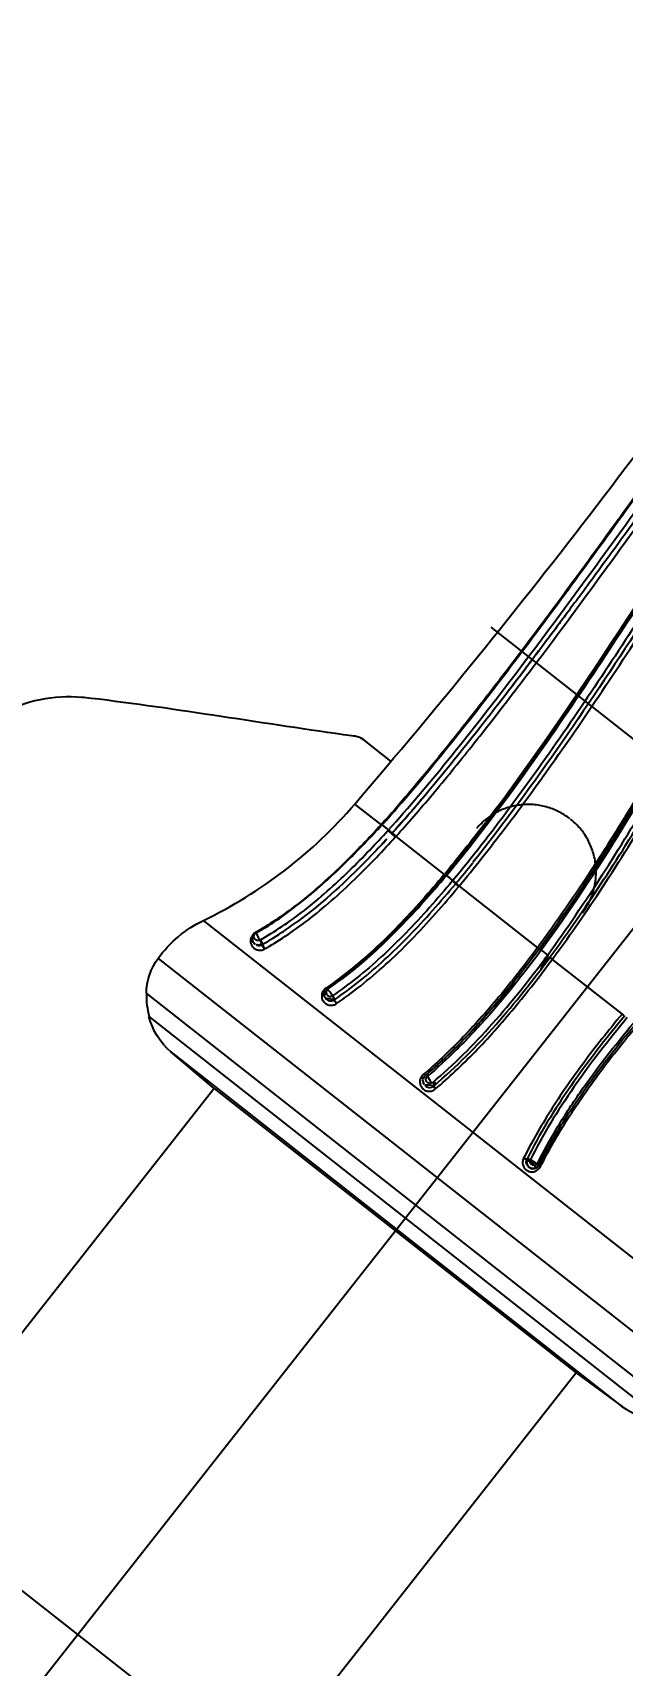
# Model space of a CAD drawing. Header units: millimetres. Extents: x 1145859089 to 1147511753, y -1047484727 to -1047247487.
# Drawn here: x 1146333848.6 to 1146333892.2, y -1047433967.4 to -1047433846.8 of the extents above; entities that cross this region are included whole.
import ezdxf
from ezdxf.xclip import XClip

# ---------------------------------------------------------------- set-up
doc = ezdxf.new("R2010")
doc.units = ezdxf.units.MM
doc.header["$LTSCALE"] = 100
doc.header["$MEASUREMENT"] = 0
doc.header["$XCLIPFRAME"] = 2
doc.linetypes.add('단지배치도$0$CENTER', pattern=[31, 30, -0.5, 0, -0.5])
doc.layers.get('0').update_dxf_attribs({"linetype": 'CONTINUOUS'})
for name, color, linetype in [('XREF', 135, 'CONTINUOUS'), ('단지배치도$0$S240910', 33, 'CONTINUOUS'), ('단지배치도$0$W240910', 135, 'CONTINUOUS')]:
    doc.layers.add(name, color=color, linetype=linetype)
doc.styles.add('단지배치도$0$WS1', font='romans.shx', dxfattribs={"width": 0.8, "bigfont": 'whgtxt.shx'})

# ---------------------------------------------------------------- blocks, each defined once
blk = doc.blocks.new('단지배치도$0$zw$9902')
at = {"layer": '단지배치도$0$W240910', "linetype": '단지배치도$0$CENTER', "ltscale": 20}
blk.add_line((65032.43, -62781.32), (65324.2, -62410.3), dxfattribs=at)
at = {"layer": '단지배치도$0$W240910', "linetype": '단지배치도$0$CENTER', "ltscale": 10}
blk.add_line((65208.83, -62521.41), (65243.42, -62548.6), dxfattribs=at)
at = {"layer": '단지배치도$0$W240910', "linetype": 'ByBlock', "ltscale": 20}
for p, q in [((65210.43, -62525.69), (65211.08, -62524.86)), ((65201.46, -62531.32), (65199.32, -62529.63)), ((65204.49, -62531.62), (65204.38, -62531.77)), ((65198.77, -62534.47), (65200.72, -62536)), ((65200.75, -62535.97), (65200.72, -62536)), ((65200.75, -62535.97), (65200.75, -62535.97)), ((65200.76, -62535.99), (65200.76, -62535.99)), ((65200.76, -62535.99), (65200.76, -62535.99)), ((65200.76, -62535.99), (65200.76, -62535.99)), ((65200.76, -62535.99), (65200.76, -62535.99)), ((65200.76, -62535.99), (65200.76, -62535.99)), ((65200.76, -62535.99), (65200.76, -62535.99)), ((65200.76, -62535.99), (65200.76, -62535.99)), ((65200.76, -62535.99), (65200.76, -62535.99)), ((65200.76, -62535.99), (65200.76, -62535.99)), ((65200.76, -62535.99), (65200.76, -62535.99)), ((65200.76, -62535.99), (65200.76, -62535.99)), ((65200.76, -62535.99), (65200.76, -62535.99)), ((65200.76, -62535.99), (65200.76, -62535.99)), ((65200.76, -62535.99), (65200.76, -62535.99)), ((65200.76, -62535.99), (65200.76, -62535.99)), ((65200.76, -62535.99), (65200.76, -62535.99)), ((65200.76, -62535.99), (65200.76, -62535.99)), ((65200.76, -62535.99), (65200.76, -62535.99)), ((65200.79, -62536), (65200.81, -62536.01)), ((65201.23, -62536.42), (65201.27, -62536.38)), ((65201.5, -62536.66), (65201.54, -62536.62)), ((65201.81, -62536.86), (65205.39, -62539.67)), ((65205.48, -62539.69), (65205.46, -62539.71)), ((65205.46, -62539.71), (65205.46, -62539.71)), ((65205.53, -62539.76), (65205.54, -62539.74)), ((65205.54, -62539.74), (65205.54, -62539.74)), ((65205.99, -62540.15), (65206.02, -62540.11)), ((65206.02, -62540.11), (65206, -62540.1)), ((65206.23, -62540.35), (65206.25, -62540.32)), ((65206.46, -62540.55), (65206.48, -62540.53)), ((65206.48, -62540.53), (65212.27, -62545.08)), ((65227.37, -62574.34), (65187.6, -62543.07)), ((65212.53, -62545.27), (65212.54, -62545.24)), ((65213.02, -62545.62), (65213, -62545.61)), ((65184.26, -62545.87), (65225.44, -62578.26)), ((65213.36, -62545.94), (65213.37, -62545.92)), ((65213.36, -62545.94), (65218.51, -62549.99)), ((65183.39, -62548.47), (65223.12, -62579.72)), ((65221.42, -62579.92), (65183.59, -62550.17)), ((65218.53, -62549.97), (65218.51, -62549.99)), ((65185.21, -62552.78), (65218.5, -62578.96)), ((65188.4, -62555.47), (65185.21, -62552.78)), ((65188.4, -62555.47), (65141.44, -62615.19)), ((65188.4, -62555.47), (65215.13, -62576.49)), ((65215.13, -62576.49), (65168.17, -62636.21)), ((65215.13, -62576.49), (65218.51, -62578.96))]:
    blk.add_line(p, q, dxfattribs=at)
at = {"layer": '단지배치도$0$W240910', "linetype": '단지배치도$0$CENTER', "ltscale": 50}
blk.add_line((65113.43, -62544.79), (65594.77, -62923.3), dxfattribs=at)
at = {"layer": '단지배치도$0$W240910', "linetype": 'ByBlock', "ltscale": 20}
for centre, radius, start, end in [((64810.74, -62201.62), 511.23, 319.3775, 325.7415), ((65172.61, -62512.04), 34.46, 295.788, 319.3968), ((65200.42, -62536.26), 0.441, 41.6017, 41.7866), ((65200.44, -62536.24), 0.405, 41.305, 41.5006), ((65200.47, -62536.22), 0.368, 41.4097, 41.6183), ((65200.5, -62536.19), 0.331, 41.0056, 41.2294), ((65200.53, -62536.17), 0.298, 40.6574, 40.8983), ((65200.55, -62536.15), 0.266, 40.1927, 40.4519), ((65200.57, -62536.13), 0.235, 40.1737, 40.4543), ((65200.59, -62536.11), 0.21, 39.7517, 40.0557), ((65200.61, -62536.09), 0.184, 39.1825, 39.5142), ((65200.63, -62536.08), 0.16, 39.1089, 39.4712), ((65200.65, -62536.07), 0.139, 38.4469, 38.8456), ((65200.66, -62536.05), 0.119, 38.3228, 38.762), ((65200.68, -62536.04), 0.101, 37.5381, 38.0271), ((65200.69, -62536.03), 0.0868, 36.8375, 37.3835), ((65200.7, -62536.02), 0.0718, 35.6687, 36.2827), ((65200.71, -62536.02), 0.0595, 36.0786, 36.768), ((65200.72, -62536.01), 0.0483, 34.0668, 34.8628), ((65200.73, -62536), 0.038, 33.501, 34.436), ((65200.73, -62536), 0.0308, 31.9013, 32.9673), ((65200.74, -62536), 0.0257, 31.0658, 32.2306), ((65200.74, -62535.99), 0.0178, 28.8059, 30.3337), ((65200.75, -62535.99), 0.0108, 27.1375, 29.3956), ((65200.75, -62535.99), 0.00958, 23.4534, 25.6736), ((65200.74, -62535.99), 0.0201, 23.187, 24.0935), ((65200.76, -62535.99), 0.00405, 14.426, 18.5892), ((65200.76, -62535.99), 0.00154, 355.6969, 8.4135), ((65200.76, -62535.99), 0.00192, 346.0708, 357.4299), ((65340.84, -62357.96), 226.53, 231.8164, 231.8213), ((65342.03, -62356.48), 228.42, 231.8164, 231.8213), ((65343.08, -62354.98), 230.25, 231.8455, 231.8504), ((65344.29, -62353.67), 232.03, 231.8164, 231.8213), ((65345.42, -62352.07), 233.98, 231.8454, 231.8502), ((65346.57, -62350.83), 235.66, 231.8164, 231.8212), ((65347.71, -62349.21), 237.65, 231.8452, 231.85), ((65348.76, -62347.72), 239.47, 231.8739, 231.8787), ((65350.1, -62346.24), 241.45, 231.8451, 231.8498), ((65351.15, -62344.94), 243.13, 231.8451, 231.8498), ((65352.35, -62343.25), 245.2, 231.8735, 231.8782), ((65353.58, -62341.71), 247.17, 231.8734, 231.878), ((65354.67, -62340.36), 248.91, 231.8732, 231.8779), ((65355.56, -62339.25), 250.33, 231.8731, 231.8777), ((65357.16, -62337.25), 252.89, 231.873, 231.8776), ((65359.13, -62334.58), 256.21, 231.9011, 231.9056), ((65359.31, -62334.58), 256.32, 231.8727, 231.8772), ((65357.48, -62336.75), 253.48, 231.9004, 231.905), ((65362.59, -62330.27), 261.73, 231.9006, 231.9051), ((65374.28, -62315.39), 280.66, 231.901, 231.9052), ((65361.72, -62331.25), 260.42, 231.9268, 231.9314), ((65340.23, -62358.9), 225.4, 231.8967, 231.9022), ((65374.33, -62315.19), 280.84, 231.9311, 231.9352), ((65659.05, -61952.07), 742.28, 231.91283, 231.91423), ((65345.48, -62352.03), 234.05, 231.9382, 231.944), ((65332.12, -62369.21), 212.29, 231.9247, 231.9344), ((65555.34, -62083.94), 574.51, 231.94906, 231.9538), ((65205.3, -62539.96), 0.321, 54.8529, 55.2338), ((65205.34, -62539.91), 0.262, 55.1844, 55.6059), ((65205.38, -62539.84), 0.177, 55.5312, 56.0883), ((65205.42, -62539.78), 0.105, 56.6646, 57.4978), ((65205.43, -62539.76), 0.0874, 57.1011, 57.9577), ((65205.4, -62539.83), 0.159, 58.0239, 58.4117), ((65205.46, -62539.72), 0.0319, 61.4485, 63.1275), ((65205.47, -62539.7), 0.0083, 66.825, 72.8522), ((65205.48, -62539.69), 0.0059, 73.153, 81.1104), ((65205.25, -62540.02), 0.404, 54.3562, 54.6874), ((65205.46, -62539.71), 0.000474, 65.5299, 109.9272), ((65205.46, -62539.71), 0.0016, 64.4995, 83.5451), ((65205.46, -62539.71), 0.0047, 63.1219, 71.7377), ((65205.46, -62539.72), 0.0108, 61.3019, 66.1773), ((65205.45, -62539.73), 0.0209, 59.1711, 62.1958), ((65205.45, -62539.74), 0.0362, 58.6638, 60.7401), ((65205.43, -62539.76), 0.0583, 57.1214, 58.6132), ((65205.42, -62539.78), 0.0864, 56.5947, 57.7338), ((65205.4, -62539.82), 0.124, 55.8417, 56.7302), ((65205.37, -62539.85), 0.17, 55.2194, 55.9393), ((65205.34, -62539.9), 0.225, 54.7308, 55.3212), ((65205.3, -62539.95), 0.292, 54.2857, 54.7831), ((65205.26, -62540.02), 0.369, 53.9233, 54.3461), ((65205.21, -62540.09), 0.456, 53.5968, 53.9637), ((65205.15, -62540.17), 0.559, 53.5011, 53.8199), ((65205.08, -62540.26), 0.672, 53.0715, 53.352), ((65205.01, -62540.36), 0.792, 52.8489, 53.1001), ((65205.03, -62540.32), 0.776, 53.47, 53.6865), ((65205.11, -62540.22), 0.641, 53.5923, 53.8356), ((65205.19, -62540.11), 0.516, 53.9416, 54.223), ((65204.94, -62540.45), 0.91, 52.8026, 53.0324), ((65204.84, -62540.59), 1.08, 52.4739, 52.6755), ((65204.7, -62540.76), 1.3, 52.3155, 52.4884), ((65204.73, -62540.72), 1.28, 52.8965, 53.0525), ((65204.85, -62540.58), 1.09, 53.1253, 53.2982), ((65204.94, -62540.44), 0.925, 53.196, 53.3887), ((65204.61, -62540.88), 1.47, 52.6896, 52.8316), ((65204.66, -62540.82), 1.37, 52.2829, 52.4565), ((65204.67, -62540.8), 1.35, 51.9853, 52.1721), ((65204.37, -62541.19), 1.84, 51.888, 52.0199), ((65204.21, -62541.41), 2.14, 52.3199, 52.4302), ((65204.35, -62541.22), 1.9, 52.4807, 52.6001), ((65204.49, -62541.04), 1.68, 52.5078, 52.6376), ((65202.63, -62543.42), 4.66, 51.9418, 51.9897), ((65204.39, -62541.17), 1.81, 51.6267, 51.7931), ((65204.33, -62541.24), 1.91, 51.4198, 51.6715), ((65203.74, -62542.01), 2.9, 51.9006, 51.99), ((65203.9, -62541.81), 2.64, 52.1618, 52.2572), ((65204.06, -62541.6), 2.39, 52.1711, 52.2735), ((65202.02, -62544.15), 5.62, 51.3515, 51.4655), ((65203.57, -62542.23), 3.18, 51.9004, 51.9842), ((65203.23, -62542.65), 3.71, 51.6633, 51.7381), ((65203.39, -62542.47), 3.48, 51.9003, 51.9786), ((65203.13, -62542.79), 3.89, 51.6665, 51.7392), ((65499.92, -62166.11), 475.66, 231.7654, 231.7708), ((65315.87, -62399.72), 178.26, 231.7801, 231.7912), ((65329.46, -62382.45), 200.23, 231.7901, 231.7965), ((65602.92, -62035.2), 642.24, 231.78532, 231.78689), ((65356.75, -62347.87), 244.29, 231.787, 231.7915), ((65328.14, -62384.09), 198.13, 231.8158, 231.8218), ((65348.79, -62358.04), 231.37, 231.7879, 231.7929), ((65361.56, -62341.66), 252.14, 231.8166, 231.8211), ((65352.53, -62353.17), 237.51, 231.8164, 231.8212), ((65349.29, -62357.33), 232.24, 231.8163, 231.8213), ((65352.31, -62353.32), 237.26, 231.8449, 231.8497), ((65353.97, -62351.44), 239.76, 231.8164, 231.8212), ((65353.47, -62351.91), 239.08, 231.8448, 231.8497), ((65353.54, -62351.85), 239.17, 231.8448, 231.8496), ((65354.23, -62351.01), 240.27, 231.8448, 231.8496), ((65354.7, -62350.44), 241, 231.8448, 231.8496), ((65355.13, -62349.93), 241.67, 231.8448, 231.8495), ((65355.37, -62349.46), 242.19, 231.873, 231.8778), ((65355.92, -62348.99), 242.89, 231.8447, 231.8495), ((65356.27, -62348.38), 243.6, 231.8729, 231.8777), ((65356.62, -62347.96), 244.14, 231.8729, 231.8777), ((65357.14, -62347.34), 244.94, 231.8728, 231.8776), ((65357.4, -62346.84), 245.5, 231.901, 231.9057), ((65357.94, -62346.38), 246.19, 231.8728, 231.8775), ((65358.28, -62345.79), 246.87, 231.9008, 231.9056), ((65358.72, -62345.26), 247.56, 231.9008, 231.9055), ((65359.08, -62344.84), 248.11, 231.9007, 231.9054), ((66946.43, -60343.4), 2802.59, 231.78063, 231.78157), ((65860.7, -61722.1), 1047.7, 231.78495, 231.78685), ((65937.79, -61623.99), 1172.47, 231.79293, 231.79404), ((67532.96, -59598.15), 3750.96, 231.78616, 231.78643), ((66094.46, -61425.17), 1425.6, 231.78902, 231.78981), ((65926.12, -61638.98), 1153.47, 231.7907, 231.79173), ((66044.7, -61488.4), 1345.13, 231.79016, 231.79102), ((66116.96, -61396.65), 1461.93, 231.78974, 231.79053), ((66062.05, -61465.33), 1373.99, 231.81841, 231.81925), ((66042.61, -61491.15), 1341.68, 231.79, 231.79087), ((66059, -61470.37), 1368.15, 231.78998, 231.79083), ((66065.98, -61461.53), 1379.41, 231.78996, 231.7908), ((66062.05, -61466.56), 1373.04, 231.78999, 231.79083), ((66059.85, -61468.29), 1370.31, 231.81841, 231.81925), ((66062.76, -61465.72), 1374.13, 231.79, 231.79084), ((66063.84, -61464.38), 1375.85, 231.79, 231.79084), ((66063.74, -61463.44), 1376.53, 231.81841, 231.81925), ((66064.55, -61463.55), 1376.95, 231.79001, 231.79085), ((66065.57, -61462.28), 1378.57, 231.79003, 231.79087), ((66065.54, -61461.25), 1379.36, 231.81841, 231.81925), ((66066.89, -61460.67), 1380.65, 231.79004, 231.79088), ((66067.21, -61459.19), 1382.01, 231.81841, 231.81925), ((66067.78, -61459.6), 1382.05, 231.79004, 231.79088), ((66068.55, -61457.55), 1384.14, 231.81841, 231.81925), ((66069.53, -61457.45), 1384.82, 231.79007, 231.79091), ((66069.45, -61456.47), 1385.54, 231.81841, 231.81925), ((66070.27, -61455.47), 1386.83, 231.81841, 231.81925), ((65190.06, -62548.55), 6.67, 179.3121, 194.0621), ((65211.94, -62560.9), 0.5, 153.5555, 333.5583)]:
    blk.add_arc(centre, radius, start, end, dxfattribs=at)
for points, knots in [([(65234.63, -62490.47), (65234.03, -62491.29), (65232.73, -62493.09), (65230.03, -62496.86), (65226.55, -62501.79), (65222.37, -62507.71), (65218.15, -62513.59), (65213.9, -62519.43), (65210.29, -62524.25), (65207.33, -62528.06), (65205.08, -62530.9), (65202.89, -62533.54), (65201.43, -62535.22), (65200.75, -62535.97)], [0, 0, 0, 0, 0.053753, 0.117503, 0.245004, 0.372505, 0.500005, 0.627506, 0.755006, 0.818756, 0.882507, 0.946257, 1, 1, 1, 1]), ([(65234.61, -62490.53), (65232.94, -62492.82), (65231.29, -62495.12), (65227.46, -62500.53), (65225.28, -62503.62), (65220.9, -62509.78), (65218.7, -62512.85), (65214.27, -62518.95), (65212.02, -62521.98), (65205.58, -62530.41), (65202.97, -62533.55), (65200.76, -62535.99)], [0, 0, 0, 0, 0.135041, 0.135041, 0.315029, 0.315029, 0.494789, 0.494789, 0.67443, 0.67443, 1, 1, 1, 1]), ([(65200.79, -62536), (65202.38, -62534.25), (65205.41, -62530.62), (65209.77, -62525.03), (65214.01, -62519.36), (65217.48, -62514.59), (65220.93, -62509.8), (65224.36, -62504.99), (65229.11, -62498.22), (65232.54, -62493.4), (65234.62, -62490.55)], [0, 0, 0, 0, 0.00709361, 0.01418547, 0.02127667, 0.02836778, 0.03191301, 0.03900351, 0.04609361, 0.05672771, 0.05672771, 0.05672771, 0.05672771]), ([(65201.27, -62536.38), (65202.77, -62534.71), (65205.78, -62531.13), (65210.16, -62525.53), (65214.52, -62519.69), (65218.81, -62513.79), (65223.07, -62507.85), (65227.28, -62501.89), (65231.27, -62496.23), (65233.89, -62492.58), (65235.1, -62490.93)], [0, 0, 0, 0, 0.118744, 0.247494, 0.376244, 0.504993, 0.633743, 0.762493, 0.891243, 1, 1, 1, 1]), ([(65201.81, -62536.86), (65202.67, -62535.91), (65204.48, -62533.84), (65207.39, -62530.25), (65210.57, -62526.17), (65214.04, -62521.57), (65217.85, -62516.37), (65222.11, -62510.46), (65227.01, -62503.55), (65231.73, -62496.85), (65234.44, -62493.08), (65235.72, -62491.33)], [0, 0, 0, 0, 0.111111, 0.222222, 0.333333, 0.444444, 0.555556, 0.666667, 0.777778, 0.888889, 1, 1, 1, 1]), ([(65215.23, -62519.31), (65216.03, -62518.21), (65218.16, -62515.31), (65221.84, -62510.2), (65226.7, -62503.34), (65231.41, -62496.66), (65234.12, -62492.89), (65235.4, -62491.14)], [0.4843847, 0.4843847, 0.4843847, 0.4843847, 0.5555556, 0.6666667, 0.7777778, 0.8888889, 1, 1, 1, 1]), ([(65237.09, -62492.49), (65234.46, -62496.33), (65229.35, -62504.33), (65221.8, -62516.5), (65213.98, -62528.47), (65208.44, -62536.15), (65205.48, -62539.69)], [0.123852, 0.123852, 0.123852, 0.123852, 3.008546, 6.018243, 9.02794, 11.913787, 11.913787, 11.913787, 11.913787]), ([(65205.54, -62539.74), (65207.82, -62537), (65211.71, -62531.77), (65218.37, -62521.98), (65226.58, -62508.99), (65233.11, -62498.4), (65237.13, -62492.53)], [0, 0, 0, 0, 0.0106829, 0.01958001, 0.03558159, 0.05692949, 0.05692949, 0.05692949, 0.05692949]), ([(65237.08, -62492.44), (65233.76, -62497.27), (65230.68, -62502.18), (65223.88, -62513), (65216.8, -62524.44), (65209.75, -62534.1), (65209.16, -62534.9), (65208.55, -62535.7)], [0, 0, 0, 0, 0.330846, 0.330846, 0.944105, 0.944105, 1, 1, 1, 1]), ([(65237.61, -62492.9), (65235.06, -62496.62), (65231.31, -62502.47), (65226.35, -62510.43), (65221.17, -62518.7), (65215.86, -62526.88), (65210.34, -62534.68), (65207.46, -62538.39), (65206.02, -62540.11)], [0, 0, 0, 0, 0.237508, 0.366258, 0.495008, 0.752508, 0.881258, 1, 1, 1, 1]), ([(65240.61, -62495.18), (65239.35, -62497.21), (65236.93, -62501.36), (65232.45, -62509.83), (65228.69, -62517.3), (65225.67, -62523.14), (65224.5, -62525.23), (65223.4, -62527.35), (65222.18, -62529.42), (65221.02, -62531.51), (65219.84, -62533.59), (65218.29, -62536.15), (65215.73, -62540.2), (65213.69, -62543.16), (65212.27, -62545.08)], [0, 0, 0, 0, 0.00719419, 0.01439157, 0.02877216, 0.03236657, 0.03416386, 0.03596114, 0.03955563, 0.04135295, 0.04315069, 0.04674689, 0.05034313, 0.05753262, 0.05753262, 0.05753262, 0.05753262]), ([(65212.41, -62545.16), (65215.19, -62541.4), (65220.34, -62533.33), (65226.03, -62522.77), (65230.46, -62514.1), (65234.79, -62505.58), (65238.17, -62499.29), (65240.64, -62495.3)], [0, 0, 0, 0, 0.244988, 0.499987, 0.627487, 0.754987, 1, 1, 1, 1]), ([(65240.64, -62495.3), (65238.18, -62499.26), (65233.64, -62507.66), (65227.21, -62520.59), (65220.36, -62533.32), (65215.19, -62541.39), (65212.41, -62545.16)], [0.14265, 0.14265, 0.14265, 0.14265, 3.455662, 6.922975, 10.390287, 13.714952, 13.714952, 13.714952, 13.714952]), ([(65212.55, -62545.24), (65216.79, -62539.46), (65222.58, -62529.67), (65229.44, -62516.4), (65234.8, -62505.73), (65238.52, -62498.91), (65240.72, -62495.35)], [0, 0, 0, 0, 0.02154104, 0.03410504, 0.04487318, 0.0574294, 0.0574294, 0.0574294, 0.0574294]), ([(65213.02, -62545.62), (65215.82, -62541.75), (65220.09, -62535.02), (65225.11, -62525.97), (65228.4, -62519.6), (65230.96, -62514.65), (65233.13, -62510.39), (65235.31, -62506.14), (65237.94, -62501.21), (65239.94, -62497.76), (65241.19, -62495.72)], [0, 0, 0, 0, 0.01434749, 0.02391195, 0.03108502, 0.03586798, 0.04065298, 0.04544124, 0.05023095, 0.05741184, 0.05741184, 0.05741184, 0.05741184]), ([(65215.23, -62519.31), (65215.22, -62519.32), (65215.19, -62519.36), (65215.11, -62519.47), (65214.91, -62519.74), (65214.48, -62520.32), (65213.41, -62521.77), (65210.72, -62525.37), (65206.71, -62530.54), (65203.28, -62534.69), (65201.62, -62536.52)], [0, 0, 0, 0, 0.001922, 0.006725, 0.018735, 0.04876, 0.105058, 0.264569, 0.663358, 1, 1, 1, 1]), ([(65220.78, -62519.85), (65220.6, -62520.13), (65216.4, -62526.6), (65212.1, -62533.01), (65207.5, -62538.79)], [0, 0, 0, 0, 0.043102, 1, 1, 1, 1]), ([(65199.55, -62529.82), (65199.26, -62529.52), (65192.58, -62528.63), (65185.35, -62527.36), (65176.89, -62526.38), (65173.16, -62526.98), (65160.54, -62540.79), (65149.77, -62553.57), (65139.48, -62565.27)], [0, 0, 0, 0, 1.099982, 20.542667, 21.27525, 27.305259, 30.651338, 77.40869, 77.40869, 77.40869, 77.40869]), ([(65200.72, -62536), (65200.3, -62536.47), (65199.4, -62537.43), (65197.87, -62538.97), (65196.18, -62540.55), (65194.47, -62541.96), (65192.9, -62543.09), (65191.91, -62543.69), (65191.44, -62543.96)], [0, 0, 0, 0, 0.166667, 0.333333, 0.5, 0.666667, 0.833333, 1, 1, 1, 1]), ([(65191.48, -62543.99), (65191.97, -62543.72), (65192.99, -62543.1), (65194.65, -62541.86), (65196.36, -62540.45), (65197.99, -62538.91), (65199.51, -62537.37), (65200.38, -62536.44), (65200.79, -62536)], [0, 0, 0, 0, 0.166667, 0.333333, 0.5, 0.666667, 0.833333, 1, 1, 1, 1]), ([(65194.72, -62541.77), (65196.11, -62540.69), (65198.15, -62538.79), (65200.08, -62536.74), (65200.76, -62535.99)], [1.818967, 1.818967, 1.818967, 1.818967, 38.297208, 58.78155, 58.78155, 58.78155, 58.78155]), ([(65200.79, -62536), (65200.78, -62536), (65200.77, -62535.99), (65200.76, -62535.99), (65200.76, -62535.99), (65200.76, -62535.99)], [0, 0, 0, 0, 0.333333, 0.666667, 1, 1, 1, 1]), ([(65191.79, -62544.51), (65192.32, -62544.21), (65193.4, -62543.54), (65195.05, -62542.36), (65196.74, -62540.93), (65198.39, -62539.4), (65199.88, -62537.88), (65200.79, -62536.9), (65201.23, -62536.42)], [0, 0, 0, 0, 0.166667, 0.333333, 0.5, 0.666667, 0.833333, 1, 1, 1, 1]), ([(65192.12, -62545.17), (65192.6, -62544.9), (65193.62, -62544.28), (65195.32, -62543.07), (65197.06, -62541.63), (65198.79, -62540.03), (65200.41, -62538.38), (65201.34, -62537.38), (65201.77, -62536.9)], [0, 0, 0, 0, 0.166667, 0.333333, 0.5, 0.666667, 0.833333, 1, 1, 1, 1]), ([(65201.27, -62536.38), (65201.3, -62536.41), (65201.44, -62536.54), (65201.54, -62536.62), (65201.54, -62536.62)], [2.232937, 2.232937, 2.232937, 2.232937, 7.278857, 12.328552, 12.328552, 12.328552, 12.328552]), ([(65201.5, -62536.66), (65201.5, -62536.66), (65201.6, -62536.74), (65201.74, -62536.87), (65201.77, -62536.9)], [2.121554, 2.121554, 2.121554, 2.121554, 6.934416, 11.760936, 11.760936, 11.760936, 11.760936]), ([(65201.77, -62536.9), (65201.78, -62536.9), (65201.79, -62536.89), (65201.8, -62536.87), (65201.81, -62536.86), (65201.81, -62536.86)], [0, 0, 0, 0, 0.333333, 0.666667, 1, 1, 1, 1]), ([(65200.89, -62537.32), (65200.39, -62537.86), (65198.38, -62539.97), (65196.25, -62541.9), (65194.53, -62543.16)], [4.278377, 4.278377, 4.278377, 4.278377, 7.084866, 15.302554, 15.302554, 15.302554, 15.302554]), ([(65199.46, -62537.36), (65199.2, -62537.65), (65198.9, -62537.96), (65198.6, -62538.27), (65198.57, -62538.3)], [16.200532, 16.200532, 16.200532, 16.200532, 25.271161, 26.185555, 26.185555, 26.185555, 26.185555]), ([(65205.39, -62539.67), (65205.4, -62539.68), (65205.43, -62539.7), (65205.45, -62539.71), (65205.46, -62539.71), (65205.46, -62539.71)], [0, 0, 0, 0, 0.333333, 0.666667, 1, 1, 1, 1]), ([(65196.4, -62540.37), (65196.29, -62540.46), (65195.96, -62540.75), (65195.39, -62541.23), (65194.61, -62541.85), (65193.73, -62542.52), (65192.7, -62543.23), (65191.89, -62543.72), (65191.46, -62543.97)], [0.5751931, 0.5751931, 0.5751931, 0.5751931, 0.6153846, 0.6923077, 0.7692308, 0.8461538, 0.9230769, 1, 1, 1, 1]), ([(65206.23, -62540.35), (65206.23, -62540.35), (65206.17, -62540.29), (65206.04, -62540.18), (65205.99, -62540.15)], [2.80045, 2.80045, 2.80045, 2.80045, 8.174689, 13.54896, 13.54896, 13.54896, 13.54896]), ([(65206.48, -62540.53), (65206.43, -62540.49), (65206.31, -62540.39), (65206.25, -62540.33), (65206.25, -62540.33)], [4.099239, 4.099239, 4.099239, 4.099239, 11.951027, 19.818394, 19.818394, 19.818394, 19.818394]), ([(65191.95, -62544.84), (65192.35, -62544.61), (65193.08, -62544.18), (65194.14, -62543.44), (65194.53, -62543.16)], [0, 0, 0, 0, 0.1666667, 0.2715337, 0.2715337, 0.2715337, 0.2715337]), ([(65191.44, -62543.96), (65191.41, -62543.98), (65191.37, -62544.01), (65191.3, -62544.06), (65191.24, -62544.13), (65191.19, -62544.2), (65191.15, -62544.28), (65191.11, -62544.36), (65191.09, -62544.45), (65191.08, -62544.54), (65191.08, -62544.65), (65191.1, -62544.76), (65191.14, -62544.88), (65191.21, -62544.98), (65191.28, -62545.07), (65191.37, -62545.14), (65191.46, -62545.2), (65191.56, -62545.23), (65191.66, -62545.26), (65191.76, -62545.27), (65191.86, -62545.26), (65191.96, -62545.24), (65192.05, -62545.21), (65192.1, -62545.18), (65192.12, -62545.17)], [0, 0, 0, 0, 0.045455, 0.090909, 0.136364, 0.181818, 0.227273, 0.272727, 0.318182, 0.363636, 0.409091, 0.454545, 0.5, 0.545455, 0.590909, 0.636364, 0.681818, 0.727273, 0.772727, 0.818182, 0.863636, 0.909091, 0.954545, 1, 1, 1, 1]), ([(65191.28, -62544.68), (65191.26, -62544.65), (65191.21, -62544.53), (65191.19, -62544.39), (65191.22, -62544.27)], [0, 0, 0, 0, 0.227922, 1, 1, 1, 1]), ([(65191.23, -62544.56), (65191.22, -62544.53), (65191.2, -62544.45), (65191.21, -62544.36), (65191.22, -62544.3), (65191.22, -62544.27)], [0.5722293, 0.5722293, 0.5722293, 0.5722293, 0.625, 0.6875, 0.7332749, 0.7332749, 0.7332749, 0.7332749]), ([(65191.22, -62544.27), (65191.23, -62544.26), (65191.24, -62544.22), (65191.27, -62544.15), (65191.33, -62544.08), (65191.39, -62544.02), (65191.43, -62543.99), (65191.46, -62543.97)], [0.7332749, 0.7332749, 0.7332749, 0.7332749, 0.75, 0.8125, 0.875, 0.9375, 1, 1, 1, 1]), ([(65191.48, -62543.99), (65191.46, -62544), (65191.42, -62544.03), (65191.38, -62544.08), (65191.35, -62544.14), (65191.34, -62544.2), (65191.33, -62544.27), (65191.35, -62544.33), (65191.37, -62544.39), (65191.4, -62544.44), (65191.44, -62544.47), (65191.48, -62544.5), (65191.52, -62544.53), (65191.57, -62544.54), (65191.61, -62544.55), (65191.66, -62544.55), (65191.71, -62544.54), (65191.75, -62544.53), (65191.78, -62544.52), (65191.79, -62544.51)], [0, 0, 0, 0, 0.058824, 0.117647, 0.176471, 0.235294, 0.294118, 0.352941, 0.411765, 0.470588, 0.529412, 0.588235, 0.647059, 0.705882, 0.764706, 0.823529, 0.882353, 0.941176, 1, 1, 1, 1]), ([(65191.48, -62543.99), (65191.46, -62543.98), (65191.45, -62543.99), (65191.43, -62544), (65191.43, -62544), (65191.43, -62544)], [0.3963075, 0.3963075, 0.3963075, 0.3963075, 0.4565302, 0.488611, 0.4993046, 0.4993046, 0.4993046, 0.4993046]), ([(65191.43, -62544), (65191.43, -62544), (65191.44, -62544.01), (65191.45, -62544.01), (65191.48, -62543.99)], [0.79887849, 0.79887849, 0.79887849, 0.79887849, 0.82392641, 0.87012255, 0.87012255, 0.87012255, 0.87012255]), ([(65191.74, -62544.56), (65191.75, -62544.56), (65191.77, -62544.55), (65191.79, -62544.54), (65191.79, -62544.51)], [3.4182202, 3.4182202, 3.4182202, 3.4182202, 3.4632361, 3.5466102, 3.5466102, 3.5466102, 3.5466102]), ([(65191.74, -62544.56), (65191.74, -62544.55), (65191.74, -62544.54), (65191.74, -62544.54), (65191.79, -62544.51)], [0.79887849, 0.79887849, 0.79887849, 0.79887849, 0.82392641, 0.86835656, 0.86835656, 0.86835656, 0.86835656]), ([(65191.42, -62544.82), (65191.4, -62544.8), (65191.35, -62544.77), (65191.31, -62544.72), (65191.29, -62544.68), (65191.28, -62544.68)], [0.3928495, 0.3928495, 0.3928495, 0.3928495, 0.4375, 0.5, 0.5020966, 0.5020966, 0.5020966, 0.5020966]), ([(65191.95, -62544.84), (65191.93, -62544.85), (65191.87, -62544.88), (65191.79, -62544.9), (65191.71, -62544.91), (65191.65, -62544.9), (65191.61, -62544.9), (65191.61, -62544.9)], [0, 0, 0, 0, 0.0625, 0.125, 0.1875, 0.25, 0.2602984, 0.2602984, 0.2602984, 0.2602984]), ([(65212.27, -62545.08), (65211.32, -62546.37), (65209.41, -62548.8), (65206.63, -62551.91), (65204.77, -62553.66), (65203.84, -62554.44)], [0, 0, 0, 0, 0.333333, 0.666667, 1, 1, 1, 1]), ([(65212.39, -62545.18), (65211.94, -62545.79), (65211.03, -62546.99), (65209.64, -62548.71), (65208.24, -62550.34), (65206.84, -62551.86), (65205.42, -62553.26), (65204.46, -62554.11), (65203.99, -62554.51)], [0, 0, 0, 0, 0.166667, 0.333333, 0.5, 0.666667, 0.833333, 1, 1, 1, 1]), ([(65212.53, -62545.27), (65211.23, -62547.02), (65209.2, -62549.59), (65206.34, -62552.61), (65204.86, -62553.97), (65204.14, -62554.58)], [0, 0, 0, 0, 0.504987, 0.762485, 1, 1, 1, 1]), ([(65204.53, -62555.04), (65206.07, -62553.74), (65209.01, -62550.79), (65211.72, -62547.38), (65213.02, -62545.62)], [0, 0, 0, 0, 0.499985, 1, 1, 1, 1]), ([(65212.27, -62545.08), (65212.29, -62545.1), (65212.33, -62545.13), (65212.37, -62545.16), (65212.39, -62545.17), (65212.39, -62545.18)], [0, 0, 0, 0, 0.333333, 0.666667, 1, 1, 1, 1]), ([(65212.39, -62545.18), (65212.4, -62545.18), (65212.43, -62545.2), (65212.49, -62545.24), (65212.53, -62545.27)], [0.256925, 0.256925, 0.256925, 0.256925, 0.5148237, 0.7738384, 0.7738384, 0.7738384, 0.7738384]), ([(65212.55, -62545.24), (65212.51, -62545.22), (65212.44, -62545.17), (65212.41, -62545.16), (65212.41, -62545.16)], [0.232975, 0.232975, 0.232975, 0.232975, 0.4999093, 0.7665869, 0.7665869, 0.7665869, 0.7665869]), ([(65213.02, -62545.62), (65212.96, -62545.7), (65212.85, -62545.83), (65212.76, -62546.05), (65212.69, -62546.22), (65212.67, -62546.35), (65212.6, -62546.38), (65212.55, -62546.42), (65212.59, -62546.45), (65212.64, -62546.45), (65212.59, -62546.54), (65212.56, -62546.57), (65212.51, -62546.64), (65212.53, -62546.6), (65212.55, -62546.57), (65212.56, -62546.55), (65212.58, -62546.52), (65212.6, -62546.5), (65212.61, -62546.48), (65212.63, -62546.47), (65212.64, -62546.47), (65212.63, -62546.49), (65212.63, -62546.5), (65212.62, -62546.53), (65212.64, -62546.51), (65212.66, -62546.47), (65212.69, -62546.43), (65212.74, -62546.36), (65212.78, -62546.31), (65212.81, -62546.28), (65212.82, -62546.26)], [0, 0, 0, 0, 0.000300176, 0.00051727, 0.000710041, 0.000842258, 0.000901958, 0.000949667, 0.000986323, 0.001062417, 0.001133297, 0.001200809, 0.001255975, 0.001288983, 0.001315127, 0.001350372, 0.001376278, 0.001409741, 0.001431304, 0.001446817, 0.001467888, 0.00149309, 0.001503754, 0.001535849, 0.001567428, 0.00162697, 0.001651925, 0.001735416, 0.001842718, 0.001867642, 0.001867642, 0.001867642, 0.001867642]), ([(65204.63, -62555.28), (65206.28, -62553.88), (65209.3, -62550.81), (65211.94, -62547.48), (65213.2, -62545.77)], [0.032516, 0.032516, 0.032516, 0.032516, 1.644045, 3.254881, 3.254881, 3.254881, 3.254881]), ([(65204.73, -62555.51), (65205.22, -62555.1), (65206.19, -62554.23), (65207.66, -62552.79), (65209.11, -62551.22), (65210.55, -62549.55), (65211.97, -62547.79), (65212.9, -62546.56), (65213.36, -62545.94)], [0, 0, 0, 0, 0.166667, 0.333333, 0.5, 0.666667, 0.833333, 1, 1, 1, 1]), ([(65213.17, -62545.79), (65213.14, -62545.83), (65213.1, -62545.89), (65213.03, -62545.98), (65212.97, -62546.06), (65212.92, -62546.13), (65212.88, -62546.17), (65212.86, -62546.21), (65212.84, -62546.23), (65212.83, -62546.25), (65212.82, -62546.26)], [0, 0, 0, 0, 0.224763, 0.384929, 0.576682, 0.723692, 0.826116, 0.88414, 0.932446, 1, 1, 1, 1]), ([(65212.82, -62546.26), (65212.84, -62546.24), (65212.87, -62546.2), (65212.92, -62546.1), (65213, -62546), (65213.09, -62545.89), (65213.14, -62545.83), (65213.17, -62545.79)], [0.001896551, 0.001896551, 0.001896551, 0.001896551, 0.0019888393, 0.002103545, 0.0022333836, 0.0023692408, 0.0025066473, 0.0025066473, 0.0025066473, 0.0025066473]), ([(65196.55, -62548.71), (65196.54, -62548.7), (65196.51, -62548.62), (65196.48, -62548.47), (65196.56, -62548.23), (65196.66, -62548.13), (65196.72, -62548.09)], [0.5842789, 0.5842789, 0.5842789, 0.5842789, 0.625, 0.75, 0.875, 1, 1, 1, 1]), ([(65197.14, -62548.63), (65197.12, -62548.64), (65197.09, -62548.66), (65197.03, -62548.67), (65196.96, -62548.68), (65196.9, -62548.67), (65196.83, -62548.65), (65196.77, -62548.6), (65196.72, -62548.54), (65196.68, -62548.47), (65196.66, -62548.38), (65196.67, -62548.3), (65196.7, -62548.23), (65196.74, -62548.17), (65196.78, -62548.14), (65196.8, -62548.13)], [0, 0, 0, 0, 0.076923, 0.153846, 0.230769, 0.307692, 0.384615, 0.461538, 0.538462, 0.615385, 0.692308, 0.769231, 0.846154, 0.923077, 1, 1, 1, 1]), ([(65197.28, -62548.92), (65197.22, -62548.96), (65197.1, -62549.01), (65196.9, -62549), (65196.74, -62548.94), (65196.64, -62548.86), (65196.6, -62548.8), (65196.59, -62548.78)], [0, 0, 0, 0, 0.125, 0.25, 0.375, 0.5, 0.5274405, 0.5274405, 0.5274405, 0.5274405]), ([(65218.51, -62549.99), (65218.01, -62550.59), (65217.04, -62551.78), (65215.67, -62553.57), (65214.38, -62555.36), (65213.2, -62557.15), (65212.14, -62558.91), (65211.53, -62560.06), (65211.24, -62560.63)], [0, 0, 0, 0, 0.166667, 0.333333, 0.5, 0.666667, 0.833333, 1, 1, 1, 1]), ([(65218.9, -62550.24), (65217.5, -62551.92), (65214.82, -62555.36), (65212.65, -62558.92), (65211.75, -62560.72)], [0, 0, 0, 0, 0.500014, 1, 1, 1, 1]), ([(65212.29, -62560.99), (65212.71, -62560.14), (65213.68, -62558.38), (65215.95, -62554.89), (65217.96, -62552.31), (65219.36, -62550.64)], [0, 0, 0, 0, 0.237515, 0.495013, 1, 1, 1, 1]), ([(65212.39, -62561.12), (65212.67, -62560.56), (65213.27, -62559.43), (65214.3, -62557.72), (65215.44, -62555.99), (65216.69, -62554.25), (65218.04, -62552.5), (65218.99, -62551.33), (65219.48, -62550.75)], [0, 0, 0, 0, 0.1666667, 0.3333333, 0.5, 0.6666667, 0.8333333, 1, 1, 1, 1]), ([(65212.49, -62561.25), (65213.04, -62560.15), (65214.31, -62557.91), (65216.67, -62554.49), (65218.58, -62552.07), (65219.6, -62550.85)], [0, 0, 0, 0, 0.333333, 0.666667, 1, 1, 1, 1]), ([(65203.98, -62554.51), (65203.97, -62554.51), (65203.95, -62554.52), (65203.9, -62554.49), (65203.86, -62554.46), (65203.84, -62554.44)], [0, 0, 0, 0, 0.333333, 0.666667, 1, 1, 1, 1]), ([(65204.63, -62555.27), (65204.53, -62555.37), (65204.28, -62555.44), (65204.02, -62555.32), (65203.92, -62555.21), (65203.9, -62555.18)], [0, 0, 0, 0, 0.0004225914, 0.0006964654, 0.0008375649, 0.0008375649, 0.0008375649, 0.0008375649]), ([(65204.14, -62554.58), (65204.18, -62554.54), (65204.18, -62554.38), (65204.03, -62554.48), (65203.99, -62554.51)], [0, 0, 0, 0, 0.0001965946, 0.0003867879, 0.0003867879, 0.0003867879, 0.0003867879]), ([(65204.14, -62554.58), (65204.09, -62554.62), (65204.02, -62554.72), (65204.03, -62554.89), (65204.11, -62555.02), (65204.24, -62555.1), (65204.39, -62555.11), (65204.48, -62555.07), (65204.53, -62555.04)], [0, 0, 0, 0, 0.166667, 0.333333, 0.5, 0.666667, 0.833333, 1, 1, 1, 1]), ([(65204.53, -62555.04), (65204.59, -62554.99), (65204.82, -62555.04), (65204.68, -62555.23), (65204.63, -62555.27)], [0, 0, 0, 0, 0.0002526869, 0.000499433, 0.000499433, 0.000499433, 0.000499433]), ([(65204.73, -62555.51), (65204.71, -62555.5), (65204.67, -62555.45), (65204.62, -62555.37), (65204.61, -62555.3), (65204.62, -62555.28), (65204.63, -62555.28)], [0, 0, 0, 0, 0.202316, 0.499974, 0.797632, 1, 1, 1, 1]), ([(65211.24, -62560.63), (65211.26, -62560.65), (65211.32, -62560.68), (65211.41, -62560.7), (65211.47, -62560.7), (65211.49, -62560.68), (65211.5, -62560.68)], [0, 0, 0, 0, 0.202316, 0.499974, 0.797632, 1, 1, 1, 1]), ([(65212.39, -62561.12), (65212.31, -62561.29), (65212.12, -62561.44), (65211.64, -62561.37), (65211.48, -62561.15), (65211.45, -62560.84), (65211.46, -62560.75), (65211.5, -62560.68)], [0, 0, 0, 0, 0.436006, 0.436006, 0.865969, 0.865969, 1, 1, 1, 1]), ([(65211.75, -62560.72), (65211.71, -62560.76), (65211.52, -62560.79), (65211.48, -62560.72), (65211.5, -62560.68)], [0, 0, 0, 0, 0.0002153058, 0.0004289318, 0.0004289318, 0.0004289318, 0.0004289318]), ([(65211.75, -62560.72), (65211.74, -62560.76), (65211.72, -62560.83), (65211.73, -62560.95), (65211.79, -62561.06), (65211.9, -62561.14), (65212.04, -62561.17), (65212.2, -62561.12), (65212.26, -62561.04), (65212.29, -62560.99)], [0, 0, 0, 0, 0.142857, 0.285714, 0.428571, 0.571429, 0.714286, 0.857143, 1, 1, 1, 1]), ([(65212.29, -62560.99), (65212.3, -62560.99), (65212.31, -62561), (65212.35, -62561.03), (65212.38, -62561.07), (65212.39, -62561.11), (65212.39, -62561.11), (65212.39, -62561.12)], [0, 0, 0, 0, 0.084738, 0.084738, 0.675047, 0.675047, 1, 1, 1, 1]), ([(65212.49, -62561.25), (65212.47, -62561.23), (65212.43, -62561.2), (65212.39, -62561.16), (65212.39, -62561.13), (65212.39, -62561.12)], [0, 0, 0, 0, 0.333333, 0.666667, 1, 1, 1, 1])]:
    blk.add_open_spline(points, degree=3, knots=knots, dxfattribs=at)
for points in [[(65206.48, -62540.53), (65207.58, -62539.2), (65209.88, -62536.31), (65213.54, -62531.27), (65217.5, -62525.49), (65221.81, -62518.88), (65226.59, -62511.3), (65230.87, -62504.47), (65234.73, -62498.41), (65237.07, -62494.9), (65238.19, -62493.27)], [(65213.19, -62545.77), (65214.33, -62544.23), (65216.7, -62540.85), (65220.4, -62534.95), (65224.34, -62528.04), (65228.6, -62519.94), (65232.27, -62512.67), (65235.54, -62506.3), (65238.59, -62500.65), (65240.52, -62497.39), (65241.45, -62495.88)], [(65213.37, -62545.92), (65214.51, -62544.39), (65216.86, -62541.02), (65220.57, -62535.11), (65224.52, -62528.22), (65228.83, -62520.1), (65232.5, -62512.85), (65235.78, -62506.45), (65238.85, -62500.81), (65240.78, -62497.55), (65241.71, -62496.04)], [(65212.34, -62523.16), (65211.42, -62524.44), (65210.46, -62525.7), (65209.48, -62526.95)], [(65204.09, -62533.68), (65203.34, -62534.59), (65202.57, -62535.48), (65201.78, -62536.35)], [(65200.73, -62536.02), (65200.73, -62536.02), (65200.73, -62536.01), (65200.72, -62536)], [(65200.76, -62535.99), (65200.76, -62535.99), (65200.76, -62535.99), (65200.76, -62535.99)], [(65208.55, -62535.7), (65207.59, -62536.95), (65206.59, -62538.21), (65205.54, -62539.49)], [(65200.78, -62537.45), (65200.99, -62537.23), (65201.19, -62537), (65201.4, -62536.78)], [(65200.89, -62537.32), (65201.09, -62537.11), (65201.29, -62536.89), (65201.5, -62536.66)], [(65201.23, -62536.42), (65201.24, -62536.43), (65201.28, -62536.46), (65201.35, -62536.53), (65201.43, -62536.6), (65201.49, -62536.65), (65201.5, -62536.66), (65201.5, -62536.66)], [(65201.67, -62536.47), (65201.63, -62536.52), (65201.59, -62536.57), (65201.54, -62536.62)], [(65201.54, -62536.62), (65201.57, -62536.58), (65201.6, -62536.55), (65201.63, -62536.52)], [(65201.54, -62536.62), (65201.54, -62536.62), (65201.55, -62536.62), (65201.61, -62536.67), (65201.69, -62536.74), (65201.76, -62536.81), (65201.8, -62536.85), (65201.81, -62536.86)], [(65198.59, -62538.29), (65198.51, -62538.36), (65198.45, -62538.43), (65198.39, -62538.5)], [(65205.39, -62539.67), (65204.85, -62540.31), (65203.75, -62541.59), (65202, -62543.49), (65200.19, -62545.26), (65198.38, -62546.81), (65197.22, -62547.67), (65196.65, -62548.06)], [(65198.21, -62538.67), (65198.13, -62538.74), (65198.05, -62538.82), (65197.98, -62538.89)], [(65205.54, -62539.49), (65205.49, -62539.55), (65205.44, -62539.61), (65205.39, -62539.67)], [(65206.25, -62540.32), (65206.67, -62539.81), (65207.09, -62539.31), (65207.5, -62538.8)], [(65205.46, -62539.71), (65204.93, -62540.35), (65203.84, -62541.61), (65202.11, -62543.49), (65200.35, -62545.22), (65198.54, -62546.77), (65197.33, -62547.67), (65196.72, -62548.09)], [(65196.8, -62548.13), (65197.39, -62547.72), (65198.58, -62546.85), (65200.36, -62545.31), (65202.15, -62543.56), (65203.89, -62541.68), (65204.99, -62540.41), (65205.53, -62539.76)], [(65205.99, -62540.15), (65205.44, -62540.81), (65204.32, -62542.11), (65202.55, -62544.02), (65200.74, -62545.79), (65198.92, -62547.35), (65197.73, -62548.22), (65197.14, -62548.63)], [(65197.28, -62548.92), (65197.91, -62548.49), (65199.15, -62547.57), (65200.99, -62545.98), (65202.78, -62544.24), (65204.53, -62542.35), (65205.66, -62541.03), (65206.23, -62540.35)], [(65197.42, -62549.21), (65198.01, -62548.81), (65199.21, -62547.93), (65201.07, -62546.33), (65202.95, -62544.54), (65204.75, -62542.56), (65205.9, -62541.23), (65206.46, -62540.55)], [(65206.25, -62540.32), (65206.25, -62540.31), (65206.24, -62540.3), (65206.18, -62540.25), (65206.1, -62540.18), (65206.04, -62540.13), (65206.02, -62540.11)], [(65206.46, -62540.55), (65206.44, -62540.53), (65206.39, -62540.49), (65206.3, -62540.42), (65206.24, -62540.36), (65206.23, -62540.35), (65206.23, -62540.35)], [(65184.26, -62545.87), (65185.11, -62544.68), (65186.27, -62543.71), (65187.6, -62543.07)], [(65191.44, -62543.96), (65191.45, -62543.97), (65191.45, -62543.98), (65191.46, -62543.97)], [(65191.46, -62543.97), (65191.46, -62543.97), (65191.47, -62543.98), (65191.48, -62543.99)], [(65191.95, -62544.84), (65191.96, -62544.83), (65191.96, -62544.81), (65191.93, -62544.74), (65191.89, -62544.65), (65191.84, -62544.57), (65191.8, -62544.52), (65191.79, -62544.51)], [(65191.61, -62544.9), (65191.53, -62544.89), (65191.47, -62544.85), (65191.42, -62544.82)], [(65191.95, -62544.84), (65191.95, -62544.85), (65191.95, -62544.87), (65191.97, -62544.94), (65192.02, -62545.03), (65192.08, -62545.12), (65192.11, -62545.16), (65192.12, -62545.17)], [(65212.41, -62545.16), (65212.4, -62545.16), (65212.4, -62545.17), (65212.39, -62545.18)], [(65183.39, -62548.47), (65183.39, -62547.53), (65183.7, -62546.61), (65184.26, -62545.87)], [(65213.19, -62545.77), (65213.07, -62545.94), (65212.94, -62546.11), (65212.82, -62546.26)], [(65213.17, -62545.79), (65213.18, -62545.79), (65213.18, -62545.78), (65213.19, -62545.77)], [(65213.36, -62545.94), (65213.27, -62545.87), (65213.18, -62545.8), (65213.18, -62545.79)], [(65213.37, -62545.92), (65213.28, -62545.85), (65213.19, -62545.78), (65213.2, -62545.77)], [(65196.65, -62548.06), (65196.61, -62548.08), (65196.55, -62548.13), (65196.47, -62548.23), (65196.39, -62548.35), (65196.35, -62548.49), (65196.33, -62548.65), (65196.35, -62548.82), (65196.41, -62548.97), (65196.51, -62549.1), (65196.62, -62549.2), (65196.74, -62549.27), (65196.86, -62549.32), (65196.98, -62549.33), (65197.1, -62549.33), (65197.22, -62549.31), (65197.33, -62549.27), (65197.39, -62549.23), (65197.42, -62549.21)], [(65196.65, -62548.06), (65196.68, -62548.09), (65196.7, -62548.1), (65196.72, -62548.09)], [(65196.72, -62548.09), (65196.73, -62548.08), (65196.76, -62548.1), (65196.8, -62548.13)], [(65205.65, -62553.03), (65207.36, -62551.4), (65208.98, -62549.55), (65210.54, -62547.61)], [(65196.55, -62548.71), (65196.56, -62548.73), (65196.57, -62548.75), (65196.59, -62548.77)], [(65196.59, -62548.78), (65196.59, -62548.78), (65196.59, -62548.78), (65196.59, -62548.77)], [(65197.14, -62548.63), (65197.16, -62548.64), (65197.21, -62548.7), (65197.26, -62548.79), (65197.29, -62548.88), (65197.29, -62548.91), (65197.28, -62548.92)], [(65197.42, -62549.21), (65197.4, -62549.19), (65197.35, -62549.13), (65197.3, -62549.04), (65197.27, -62548.95), (65197.27, -62548.92), (65197.28, -62548.92)], [(65185.21, -62552.78), (65184.42, -62552.1), (65183.84, -62551.17), (65183.58, -62550.17)], [(65218.71, -62550.11), (65215.89, -62553.5), (65213.31, -62557.04), (65211.5, -62560.68)], [(65218.51, -62549.99), (65218.6, -62550.06), (65218.69, -62550.14), (65218.69, -62550.13)], [(65203.84, -62554.44), (65203.8, -62554.48), (65203.74, -62554.54), (65203.66, -62554.67), (65203.6, -62554.81), (65203.58, -62554.96), (65203.59, -62555.11), (65203.63, -62555.25), (65203.69, -62555.37), (65203.78, -62555.47), (65203.88, -62555.56), (65203.99, -62555.62), (65204.1, -62555.66), (65204.23, -62555.68), (65204.36, -62555.68), (65204.49, -62555.65), (65204.62, -62555.59), (65204.69, -62555.54), (65204.73, -62555.51)], [(65203.9, -62555.18), (65203.73, -62554.96), (65203.78, -62554.63), (65204.02, -62554.48)], [(65203.9, -62554.59), (65203.78, -62554.74), (65203.76, -62554.93), (65203.84, -62555.09)], [(65211.24, -62560.63), (65211.2, -62560.72), (65211.15, -62560.9), (65211.19, -62561.17), (65211.31, -62561.39), (65211.5, -62561.56), (65211.76, -62561.65), (65212.04, -62561.64), (65212.33, -62561.48), (65212.45, -62561.34), (65212.49, -62561.25)], [(65212.39, -62561.12), (65212.29, -62561.32), (65212.06, -62561.46), (65211.96, -62561.41)], [(65218.5, -62578.96), (65219.35, -62579.57), (65220.39, -62579.92), (65221.42, -62579.92)]]:
    blk.add_open_spline(points, degree=3, dxfattribs=at)
for points, weights in [([(65214.66, -62535.55), (65210.86, -62532.61), (65207.77, -62536.27)], [1, 0.722150716201, 1]), ([(65215.58, -62542.52), (65218.52, -62538.63), (65214.71, -62535.58)], [1, 0.716193479721, 1])]:
    blk.add_rational_spline(points, weights, degree=2, dxfattribs=at)
at = {"layer": '단지배치도$0$S240910', "style": '단지배치도$0$WS1', "width": 0.8}
blk.add_text('FH:32.00', height=1200, dxfattribs=at).set_placement((60354.83, -63274.83))
blk = doc.blocks.new('단지배치도')
blk.add_blockref('단지배치도$0$zw$9902', (141034.19, 142437.16))

msp = doc.modelspace()

# ---------------------------------------------------------------- block references
at = {"layer": 'XREF'}
ref = msp.add_blockref('단지배치도', (1146127639.433663, -1047513806.462535), dxfattribs=at)
XClip(ref).set_block_clipping_path([(72982.4064819524, 34919.7593965298), (360382.4067475507, 255319.7593436697)])

doc.saveas('drawing.dxf')
